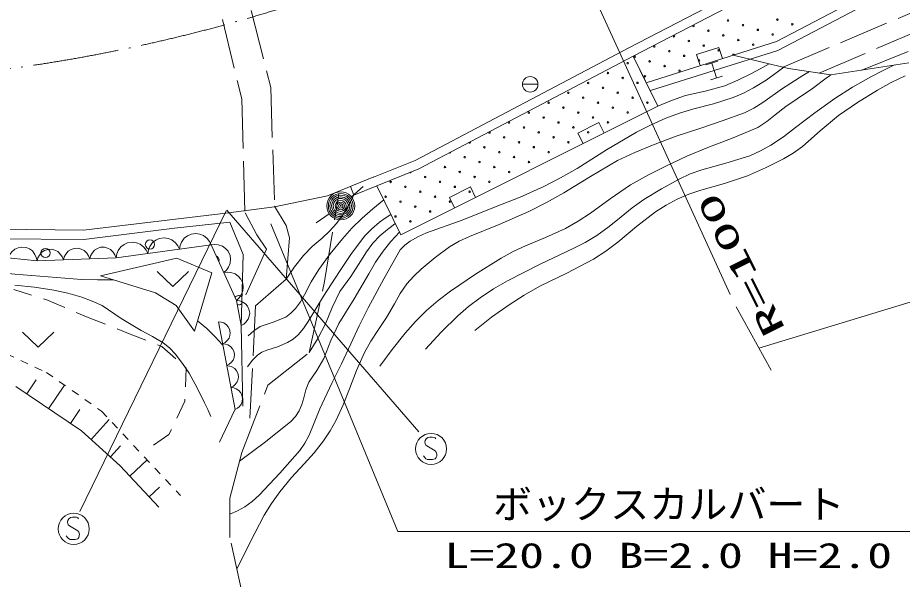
# Model space of a CAD drawing. Units: millimetres, scale not verified. Extents: x 66423 to 706423, y -2990 to 357010.
# Drawn here: x 409456 to 466067, y 217642 to 253594 of the extents above; entities that cross this region are included whole.
import ezdxf
from ezdxf.enums import TextEntityAlignment as Align

# ---------------------------------------------------------------- set-up
doc = ezdxf.new("R2010")
doc.units = ezdxf.units.MM
doc.header["$LTSCALE"] = 1000
for name, pattern in [('USER1', [7.000001, 5.508197, -0.688525, 0.114754, -0.688525]), ('USER2', [4, 3.2, -0.8]), ('USER3', [2, 1.2, -0.8]), ('USER4', [1, 0.5, -0.5])]:
    doc.linetypes.add(name, pattern=pattern)
for name, color, linetype, lineweight in [('S-BGD', 1, 'Continuous', 13), ('S-BGD-HTXT', 6, 'Continuous', 13), ('S-BMK', 5, 'USER1', 13)]:
    doc.layers.add(name, color=color, linetype=linetype, lineweight=lineweight)
doc.styles.add('ＭＳ ゴシック', font='')
doc.styles.get('ＭＳ ゴシック').set_extended_font_data('MS Gothic')

# ---------------------------------------------------------------- blocks, each defined once
blk = doc.blocks.new('BUHIN111')
at = {"color": 1, "linetype": 'Continuous', "lineweight": 13}
blk.add_lwpolyline([(405, -888), (579, -728), (703, -543), (820, -280), (837, -37), (809, 202), (683, 478), (521, 656), (326, 803), (51, 887), (-168, 910), (-405, 888)], dxfattribs=at)
blk = doc.blocks.new('BUHIN112')
at = {"color": 1, "linetype": 'Continuous', "lineweight": 13}
blk.add_lwpolyline([(1014, 138), (906, 361), (758, 542), (530, 738), (290, 830), (41, 873), (-273, 830), (-501, 722), (-708, 570), (-875, 320), (-965, 106), (-1014, -138)], dxfattribs=at)
blk = doc.blocks.new('BUHIN113')
at = {"color": 1, "linetype": 'Continuous', "lineweight": 13}
blk.add_lwpolyline([(843, 32), (772, 224), (665, 384), (493, 563), (304, 658), (103, 713), (-158, 703), (-354, 632), (-535, 524), (-692, 332), (-783, 164), (-843, -32)], dxfattribs=at)
blk = doc.blocks.new('BUHIN114')
at = {"color": 1, "linetype": 'Continuous', "lineweight": 13}
blk.add_lwpolyline([(919, -97), (872, 121), (781, 312), (623, 533), (433, 665), (224, 757), (-61, 787), (-284, 741), (-498, 652), (-698, 469), (-823, 301), (-919, 97)], dxfattribs=at)
blk = doc.blocks.new('BUHIN120')
at = {"color": 1, "linetype": 'Continuous', "lineweight": 13}
blk.add_lwpolyline([(132, -702), (284, -619), (405, -509), (534, -343), (589, -173), (611, 2), (570, 220), (486, 375), (372, 514), (192, 622), (40, 677), (-132, 702)], dxfattribs=at)
blk = doc.blocks.new('BUHIN180')
at = {"color": 1, "linetype": 'Continuous', "lineweight": 13}
blk.add_lwpolyline([(670, 336), (334, 1007), (-1007, 334), (-670, -336)], dxfattribs=at)
blk = doc.blocks.new('BUHIN97')
at = {"color": 1, "linetype": 'Continuous', "lineweight": 13}
blk.add_lwpolyline([(310, 645), (255, 705), (180, 740), (75, 760), (-80, 760), (-210, 725), (-320, 650), (-385, 540), (-390, 425), (-385, 350), (-345, 250), (-275, 195), (270, -120), (330, -210), (370, -335), (360, -455), (325, -550), (255, -640), (100, -685), (-130, -685), (-230, -670), (-325, -625), (-405, -550), (-475, -435)], dxfattribs=at)
blk.add_circle((0, 0), 995, dxfattribs=at)
blk = doc.blocks.new('BUHIN100')
at = {"color": 1, "linetype": 'Continuous', "lineweight": 13}
blk.add_lwpolyline([(-1000, 475), (0, -470), (1000, 475)], dxfattribs=at)
blk = doc.blocks.new('BUHIN101')
at = {"color": 1, "linetype": 'Continuous', "lineweight": 13}
for radius in [896, 792, 688, 580, 477, 351, 243, 140, 27]:
    blk.add_circle((0, 0), radius, dxfattribs=at)
blk = doc.blocks.new('BUHIN102')
at = {"color": 1, "linetype": 'Continuous', "lineweight": 13}
blk.add_line((-498, 0), (498, 0), dxfattribs=at)
blk.add_circle((0, 0), 498, dxfattribs=at)

msp = doc.modelspace()

# ---------------------------------------------------------------- linework, layer by layer
at = {"layer": 'S-BGD', "linetype": 'USER2'}
for p, q in [((458434, 250431), (480720, 259872)), ((423398, 257936), (425646, 249123)), ((460741, 250049), (479527, 258090)), ((421619, 257356), (423791, 248409)), ((463474, 250243), (478248, 256179)), ((425646, 249123), (425896, 241522)), ((423791, 248409), (424005, 241094)), ((429095, 236699), (430001, 242344)), ((425896, 241522), (426628, 240281)), ((424005, 241094), (424767, 239688)), ((426628, 240281), (426848, 239510)), ((424767, 239688), (425384, 238777)), ((426848, 239510), (426628, 236864)), ((425384, 238777), (423826, 235338)), ((426628, 236864), (424681, 235138)), ((428119, 232169), (429095, 236699)), ((424681, 235138), (424313, 227863)), ((425471, 230078), (428119, 232169)), ((423798, 225757), (425471, 230078)), ((423358, 228487), (422366, 226430)), ((423031, 222830), (423798, 225757)), ((423031, 220321), (423031, 222830)), ((423798, 216836), (423031, 220321))]:
    msp.add_line(p, q, dxfattribs=at)
at = {"layer": 'S-BGD'}
for p, q in [((448574, 251655), (464056, 259731)), ((448853, 251124), (464326, 259196)), ((469730, 258201), (458010, 252077)), ((458106, 251498), (469613, 257538)), ((458010, 252077), (449681, 249425)), ((434885, 244459), (448574, 251655)), ((449958, 248925), (458106, 251498)), ((435137, 243914), (448853, 251124)), ((448853, 251124), (450427, 247933)), ((449681, 249425), (448853, 251124)), ((453498, 250567), (454265, 250810)), ((455234, 251193), (458794, 250346)), ((453882, 250689), (454183, 249735)), ((458794, 250346), (461492, 249934)), ((461492, 249934), (466476, 250711)), ((454567, 249856), (453799, 249614)), ((450427, 247933), (433977, 239687)), ((432221, 243394), (434885, 244459)), ((432444, 242837), (435137, 243914)), ((429280, 242180), (432238, 243410)), ((430966, 242222), (430747, 242790)), ((430808, 242136), (431563, 242791)), ((430966, 242222), (432444, 242837)), ((433977, 239687), (432444, 242837)), ((425896, 241479), (429280, 242180)), ((422800, 241222), (413426, 221976)), ((422850, 241272), (435127, 227084)), ((422954, 241092), (425896, 241479)), ((413661, 239986), (422954, 241092)), ((429386, 241037), (428562, 240470)), ((407186, 240059), (413661, 239986)), ((413693, 239386), (419493, 240125)), ((419493, 240125), (423025, 240496)), ((423025, 240496), (423884, 238427)), ((407122, 239459), (413693, 239386)), ((421835, 239052), (415750, 238223)), ((423455, 235500), (421835, 239052)), ((410692, 238029), (405181, 238612)), ((423884, 238427), (423747, 233881)), ((415750, 238223), (410692, 238029)), ((414761, 237064), (419632, 238210)), ((419632, 238210), (421878, 237268)), ((421878, 237268), (420769, 233520)), ((418281, 235980), (414761, 237064)), ((419600, 235163), (418281, 235980)), ((420769, 233520), (419600, 235163)), ((423747, 233881), (423455, 235500)), ((422314, 234130), (423371, 228511)), ((423747, 233881), (423872, 228733)), ((413530, 227151), (409341, 229979)), ((410039, 229508), (410644, 230405)), ((411435, 228565), (412453, 230073)), ((412832, 227623), (413432, 228511)), ((414150, 226593), (415313, 227883)), ((416009, 224917), (413530, 227151)), ((415389, 225475), (416030, 226186)), ((418488, 222264), (416009, 224917)), ((416629, 224254), (417739, 225290)), ((417868, 222927), (418535, 223549))]:
    msp.add_line(p, q, dxfattribs=at)
at = {"layer": 'S-BGD', "linetype": 'USER3'}
for p, q in [((407298, 236810), (411367, 235515)), ((411367, 235515), (413956, 234406)), ((413956, 234406), (416545, 233388)), ((416545, 233388), (418672, 232556)), ((418672, 232556), (420244, 231169)), ((420244, 231169), (420152, 229042)), ((420152, 229042), (419135, 226915)), ((419135, 226915), (417933, 226083))]:
    msp.add_line(p, q, dxfattribs=at)
at = {"layer": 'S-BGD', "linetype": 'USER4'}
for p, q in [((408747, 232074), (411296, 230887)), ((411296, 230887), (414822, 228408)), ((414822, 228408), (419884, 222997))]:
    msp.add_line(p, q, dxfattribs=at)
at = {"layer": 'S-BGD'}
for points in [[(454560, 250979), (454333, 251693), (452904, 251238), (453131, 250523)], [(423031, 221815), (423526, 222018), (423990, 222273), (424457, 222617), (424901, 223019), (426235, 224447), (427502, 225891), (427823, 226363), (428099, 226879), (428797, 228551), (429550, 230197), (430188, 231437), (430775, 232706), (431301, 233872), (431881, 235012), (432879, 236875), (433938, 238724), (434235, 239028), (434574, 239288), (435072, 239574), (435610, 239813), (437890, 240642), (440081, 241502), (441608, 242113), (443116, 242781), (444199, 243335), (445255, 243942), (447141, 245130), (449060, 246267), (449985, 246742), (450944, 247167), (451817, 247487), (452721, 247754), (453992, 248087), (455235, 248474), (455899, 248754), (456547, 249093), (457358, 249600), (458143, 250162), (458312, 250290), (458481, 250420)], [(435551, 232375), (436566, 233461), (437628, 234510), (438313, 235108), (439043, 235664), (439902, 236228), (440803, 236748), (442889, 237809), (445008, 238820), (445779, 239203), (446525, 239641), (447313, 240217), (448076, 240850), (448785, 241425), (449536, 241955), (450647, 242632), (451796, 243262), (452501, 243591), (453228, 243863), (454768, 244280), (456302, 244757), (456987, 245067), (457644, 245431), (458459, 245969), (459240, 246557), (460472, 247509), (461746, 248419), (462885, 249137), (464058, 249804), (464808, 250196), (465574, 250571)], [(450427, 247933), (451296, 248295), (452191, 248603), (453458, 248891), (454707, 249239), (455546, 249590), (456372, 250002), (456964, 250319), (457550, 250642)], [(423479, 218287), (424329, 220026), (425233, 221739), (425703, 222503), (426229, 223243), (426978, 224155), (427780, 225036), (428422, 225749), (429024, 226507), (429450, 227149), (429829, 227830), (430286, 228818), (430692, 229841), (431147, 231018), (431656, 232166), (432048, 232880), (432493, 233566), (433056, 234406), (433573, 235287), (433941, 235939), (434362, 236562), (434799, 237048), (435283, 237496), (436176, 238232), (437098, 238916), (437716, 239278), (438364, 239588), (440276, 240364), (442157, 241191), (443290, 241758), (444396, 242377), (446103, 243437), (447847, 244448), (448951, 244969), (450089, 245439), (451585, 246002), (453108, 246510), (454548, 246982), (455970, 247511), (456575, 247812), (457151, 248167), (458410, 249054), (459703, 249891), (459908, 250015), (460122, 250143)], [(432641, 231278), (433423, 232361), (434254, 233409), (434914, 234146), (435617, 234841), (436364, 235484), (437150, 236081), (438755, 237168), (440396, 238206), (441157, 238618), (441955, 238982), (443236, 239513), (444502, 240103), (445320, 240564), (446105, 241075), (447376, 242007), (448682, 242889), (449815, 243528), (450976, 244114), (452287, 244724), (453630, 245282), (455240, 245897), (456827, 246570), (457392, 246939), (457935, 247367), (458612, 247902), (459328, 248390), (460320, 249055), (461286, 249776), (461389, 249855), (461492, 249934)], [(438704, 233562), (439785, 234413), (440911, 235223), (441872, 235838), (442863, 236402), (444590, 237237), (446294, 238127), (447094, 238655), (447862, 239232), (449049, 240221), (450282, 241170), (450960, 241598), (451666, 241974), (452408, 242295), (453181, 242563), (454682, 242990), (456162, 243475), (457321, 243985), (458464, 244553), (459091, 244927), (459684, 245350), (460813, 246360), (461984, 247327), (463207, 248165), (464471, 248958), (465346, 249442), (466257, 249876)], [(372552, 244377), (373045, 244077), (373571, 243828), (374162, 243630), (374776, 243489), (377385, 243165), (379954, 242787), (382345, 242269), (384724, 241692), (387335, 240969), (389959, 240305), (391906, 239963), (393875, 239679), (395407, 239443), (396937, 239147), (399607, 238526), (402299, 237963), (403670, 237741), (405046, 237579), (409282, 237174), (413532, 236828), (414562, 236810), (415592, 236808)], [(424203, 233227), (424574, 233557), (424980, 233836), (425794, 234101), (426607, 234431), (426944, 234685), (427239, 234983), (427553, 235402), (427819, 235859), (428245, 236681), (428726, 237477), (429451, 238473), (430235, 239447), (430843, 240122), (431502, 240761), (432180, 241351), (432887, 241926)], [(426628, 236864), (427163, 237640), (427743, 238375), (428311, 238947), (428931, 239486), (429419, 239927), (429868, 240415), (430266, 240973), (430624, 241578), (430796, 241899), (430966, 242222)], [(424166, 231243), (424469, 231643), (424806, 231990), (425087, 232177), (425402, 232313), (426077, 232529), (426725, 232801), (427074, 233020), (427395, 233293), (427736, 233693), (428043, 234146), (429020, 235767), (430040, 237343), (430828, 238509), (431662, 239635), (432113, 240088), (432603, 240494), (432966, 240752), (433341, 240993)], [(428119, 232169), (428669, 233066), (429164, 233991), (429589, 235041), (430070, 236066), (430771, 237025), (431425, 238024), (431784, 238611), (432190, 239158), (432636, 239621), (433129, 240045), (433368, 240232), (433620, 240421)], [(423652, 225200), (425309, 226446), (426940, 227750), (427232, 228068), (427473, 228418), (427647, 228825), (427768, 229260), (427900, 229777), (428087, 230267), (428592, 231006), (429050, 231786), (429504, 232920), (430012, 234025), (430993, 235594), (431928, 237203), (432361, 237943), (432844, 238648), (433345, 239267), (433888, 239870)], [(409270, 236467), (410522, 236342), (411766, 236157), (412671, 235955), (413562, 235694), (414219, 235457), (414860, 235161), (416087, 234340), (417361, 233561), (418085, 233194), (418771, 232777), (419167, 232450), (419533, 232068), (420002, 231467), (420422, 230830), (420946, 229898), (421418, 228937), (421616, 228510), (421815, 228072)], [(423747, 233881), (423922, 233975), (424063, 234101), (424212, 234291), (424277, 234487), (424304, 234688), (424258, 234939), (424163, 235118), (424034, 235279), (423827, 235405), (423652, 235469), (423455, 235500)], [(420969, 234194), (421554, 233700), (422097, 233161), (422334, 232906), (422569, 232649)]]:
    msp.add_lwpolyline(points, dxfattribs=at)
for centre, radius in [((452704, 253060), 49.8), ((454912, 253416), 49.8), ((455866, 253116), 49.8), ((458074, 253472), 49.8), ((459028, 253173), 49.8), ((453658, 252761), 49.8), ((454613, 252461), 49.8), ((456820, 252817), 49.8), ((457774, 252518), 49.8), ((451451, 252405), 49.8), ((452405, 252106), 49.8), ((455567, 252162), 49.8), ((450198, 251750), 49.8), ((451152, 251451), 49.8), ((453359, 251806), 49.8), ((454313, 251507), 49.8), ((456521, 251863), 49.8), ((448944, 251095), 49.8), ((449898, 250796), 49.8), ((452106, 251151), 49.8), ((453060, 250852), 49.8), ((448489, 250685), 49.8), ((450852, 250496), 49.8), ((451807, 250197), 49.8), ((447225, 250051), 49.8), ((448174, 249736), 49.8), ((449599, 249841), 49.8), ((445960, 249417), 49.8), ((446909, 249102), 49.8), ((449123, 249421), 49.8), ((444696, 248784), 49.8), ((447858, 248787), 49.8), ((443432, 248150), 49.8), ((445645, 248468), 49.8), ((446594, 248153), 49.8), ((448807, 248472), 49.8), ((449756, 248156), 49.8), ((442167, 247516), 49.8), ((444381, 247835), 49.8), ((445330, 247519), 49.8), ((447543, 247838), 49.8), ((448492, 247523), 49.8), ((440903, 246882), 49.8), ((443116, 247201), 49.8), ((444065, 246886), 49.8), ((446279, 247204), 49.8), ((447228, 246889), 49.8), ((441852, 246567), 49.8), ((442801, 246252), 49.8), ((445014, 246570), 49.8), ((445963, 246255), 49.8), ((440588, 245933), 49.8), ((443750, 245937), 49.8), ((439324, 245300), 49.8), ((441537, 245618), 49.8), ((442486, 245303), 49.8), ((444699, 245621), 49.8), ((438059, 244666), 49.8), ((440273, 244984), 49.8), ((441222, 244669), 49.8), ((443435, 244988), 49.8), ((436795, 244032), 49.8), ((439008, 244351), 49.8), ((439957, 244035), 49.8), ((442171, 244354), 49.8), ((435531, 243399), 49.8), ((437744, 243717), 49.8), ((438693, 243402), 49.8), ((440906, 243720), 49.8), ((433318, 243080), 49.8), ((436480, 243083), 49.8), ((439642, 243086), 49.8), ((434267, 242765), 49.8), ((435216, 242450), 49.8), ((437429, 242768), 49.8), ((438378, 242453), 49.8), ((433002, 242131), 49.8), ((433951, 241816), 49.8), ((436165, 242134), 49.8), ((437114, 241819), 49.8), ((434900, 241501), 49.8), ((435849, 241185), 49.8), ((433636, 240867), 49.8), ((434585, 240552), 49.8), ((417921, 239080), 298), ((411235, 238531), 298)]:
    msp.add_circle(centre, radius, dxfattribs=at)
for centre, radius, start, end in [((455268, 251208), 49.8, 13.0525, 202.2712), ((439639, 246249), 49.8, 173.358, 62.1021), ((438375, 245615), 49.8, 206.8567, 28.6033), ((437110, 244981), 49.8, 240.0117, 355.4484), ((434582, 243714), 49.8, 226.0137, 357.5893), ((422042, 238073), 298, 341.2729, 67.7567), ((423599, 235509), 298, 47.0378, 141.4267), ((423599, 235509), 298, 251.4233, 309.5211)]:
    msp.add_arc(centre, radius, start, end, dxfattribs=at)
at = {"layer": 'S-BGD-HTXT'}
for p, q in [((431248, 288066), (455042, 235879)), ((456889, 232446), (499110, 245270)), ((425650, 240400), (433777, 220713)), ((455443, 235078), (457668, 231028)), ((433777, 220713), (467191, 220713))]:
    msp.add_line(p, q, dxfattribs=at)
at = {"layer": 'S-BMK'}
msp.add_arc((394789, 354894), 105518, 274.74651, 297.47072, dxfattribs=at)

# ---------------------------------------------------------------- block references
at = {"layer": 'S-BGD'}
for name, p in [('BUHIN102', (442252, 249328)), ('BUHIN180', (446315, 245872)), ('BUHIN101', (430128, 241546)), ('BUHIN180', (438089, 241749)), ('BUHIN112', (418792, 238637)), ('BUHIN112', (420821, 238914)), ('BUHIN114', (409774, 238126)), ('BUHIN113', (414907, 238191)), ('BUHIN112', (416764, 238361)), ('BUHIN111', (422240, 238164)), ('BUHIN113', (411535, 238061)), ('BUHIN113', (413221, 238126)), ('BUHIN100', (419380, 236862)), ('BUHIN111', (423050, 236388)), ('BUHIN120', (422446, 233428)), ('BUHIN100', (410769, 232982)), ('BUHIN120', (422710, 232023)), ('BUHIN120', (422974, 230618)), ('BUHIN120', (423239, 229213)), ('BUHIN97', (435910, 225988)), ('BUHIN97', (413040, 220871))]:
    msp.add_blockref(name, p, dxfattribs=at)

# ---------------------------------------------------------------- texts
at = {"layer": 'S-BGD-HTXT', "style": 'ＭＳ ゴシック', "width": 2}
msp.add_text('R=100', height=1466, rotation=116.6, dxfattribs=at).set_placement((459010, 233835), align=Align.BOTTOM_LEFT)
at = {"layer": 'S-BGD-HTXT', "style": 'ＭＳ ゴシック'}
msp.add_text('ボックスカルバート', height=1833, dxfattribs=at).set_placement((439871, 220982), align=Align.BOTTOM_LEFT)
at = {"layer": 'S-BGD-HTXT', "style": 'ＭＳ ゴシック', "width": 1.45}
msp.add_text('L=20.0 B=2.0 H=2.0', height=1613, dxfattribs=at).set_placement((436772, 217882), align=Align.BOTTOM_LEFT)

doc.saveas('drawing.dxf')
